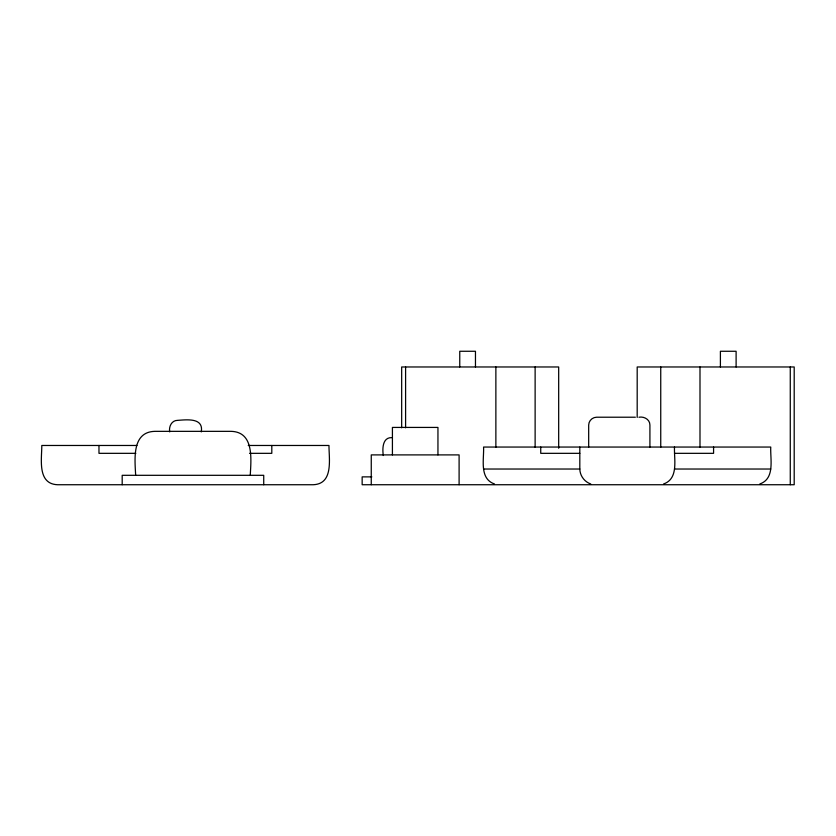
<?xml version="1.0" encoding="UTF-8"?>
<svg xmlns="http://www.w3.org/2000/svg" width="836" height="836" viewBox="0 0 836 836"><rect width="100%" height="100%" fill="white"/><g stroke="black" fill="none" stroke-linecap="round" stroke-linejoin="round"><path stroke-width="1.25" d="M674.495 447.051C673.931 459.204 678.957 478.641 663.596 483.96M494.473 483.96C479.112 478.641 484.138 459.204 483.574 447.051L770.75 447.051C770.175 459.204 775.202 478.641 759.84 483.96M635.35 417.216L596.601 417.216C592.379 417.227 588.701 420.832 588.68 425.064L588.68 447.114M638.955 417.216C644.033 416.265 649.959 419.432 649.917 425.064L649.917 447.114M391.729 437.625C382.355 437.332 382.313 448.995 383.306 455.526M136.947 445.473L41.8 445.473C41.831 458.943 37.056 483.95 57.579 484.734L313.197 484.734C333.721 483.95 328.945 458.943 328.976 445.473L248.25 445.473M135.85 453.331L98.972 453.331L98.972 445.473M249.536 453.331L271.805 453.331L271.805 445.473M579.818 453.331L540.735 453.331L540.735 447.051M674.495 453.331L713.578 453.331L713.578 447.051M483.574 469.027L579.818 469.027C579.944 475.715 584.406 481.797 590.728 483.96M674.495 469.027L770.75 469.027M371.842 476.875L362.155 476.875L362.155 484.734L794.2 484.734L794.2 366.973L637.189 366.973L637.189 417.436M790.271 366.973L790.271 484.734M736.108 366.973L736.108 351.266L720.402 351.266L720.402 366.973M699.993 366.973L699.993 447.208M660.743 366.973L660.743 447.208M579.818 447.051L579.818 469.027M558.678 448.253L558.678 366.973L401.667 366.973L401.667 427.792M535.124 366.973L535.124 447.208M495.873 366.973L495.873 447.208M475.465 366.973L475.465 351.266L459.758 351.266L459.758 366.973M459.1 484.734L459.1 454.899L371.257 454.899L371.257 484.734M437.949 454.899L437.949 427.426L392.418 427.426L392.418 454.899M405.596 366.973L405.596 427.792M263.727 484.734L263.727 475.308L122.192 475.308L122.192 484.734M250.257 475.308C251.061 459.476 254.332 431.93 231.102 431.345L154.827 431.345C131.586 431.93 134.868 459.476 135.662 475.308M201.267 431.909C203.879 417.467 186.647 419.745 177.629 420.351C171.673 420.289 168.653 426.653 169.718 431.909"/></g></svg>
